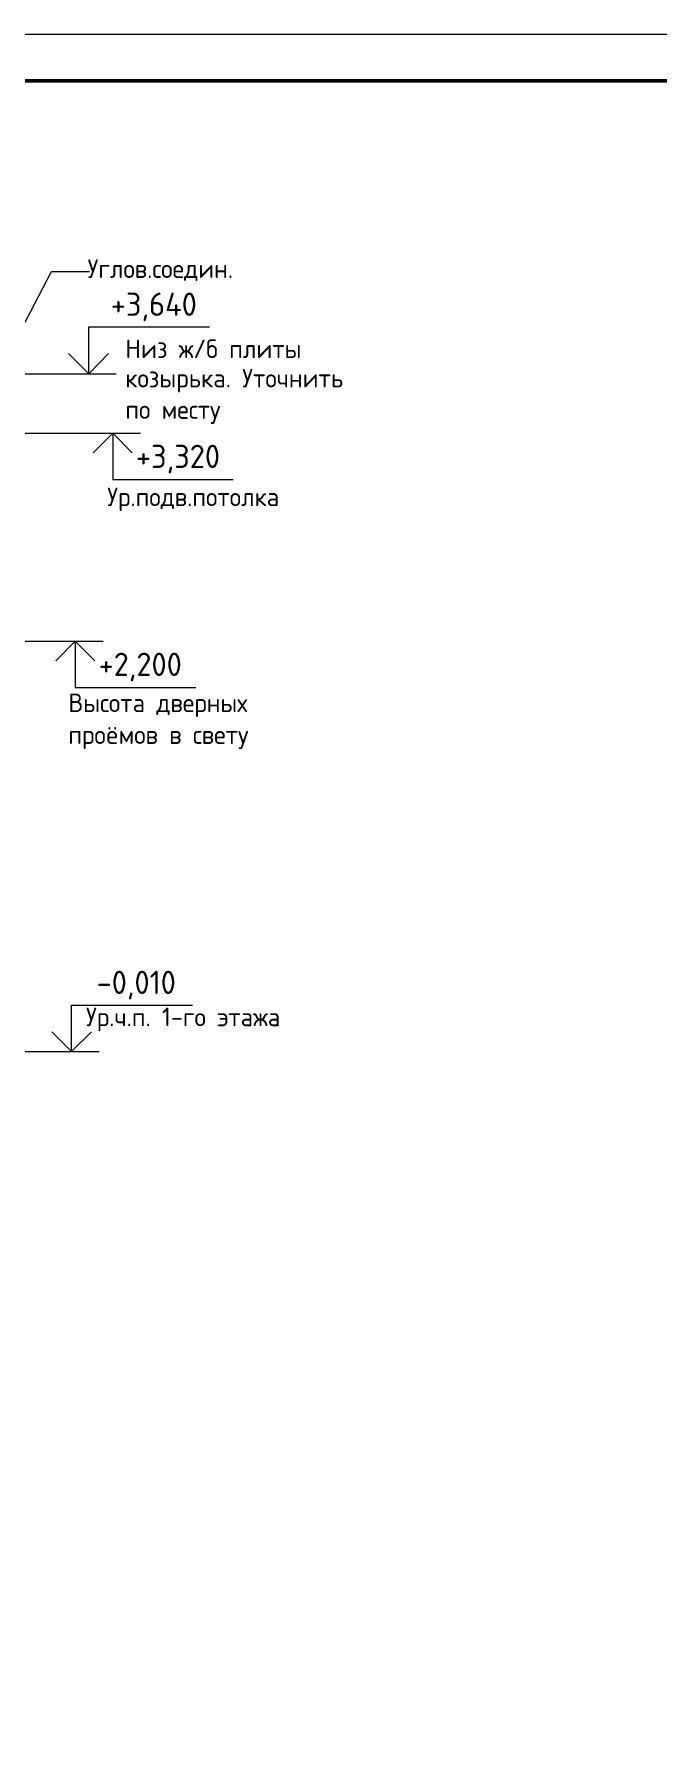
# Model space of a CAD drawing. Header units: millimetres. Extents: x -11345 to 411485, y -9810 to 73012.
# Drawn here: x -2617.3 to -2550.2, y 70287.6 to 70473.2 of the extents above; entities that cross this region are included whole.
import ezdxf

# ---------------------------------------------------------------- set-up
doc = ezdxf.new("R2010")
doc.units = ezdxf.units.MM
for name, color, linetype in [('PDF _Аннотация', 7, 'Continuous'), ('PDF _Основная надпись', 7, 'Continuous'), ('PDF _Отметки', 7, 'Continuous'), ('PDF _Текст', 7, 'Continuous')]:
    doc.layers.add(name, color=color, linetype=linetype)
doc.styles.add('PDF GOST Common', font='GOST_Common.ttf')

msp = doc.modelspace()

# ---------------------------------------------------------------- linework, layer by layer
at = {"layer": 'PDF _Аннотация', "lineweight": 9}
msp.add_lwpolyline([(-2624.59335, 70430.14341), (-2615.44941, 70447.66931), (-2611.3431, 70447.66931)], dxfattribs=at)
at = {"layer": 'PDF _Аннотация', "lineweight": 20}
for points in [[(-2609.31111, 70438.82169), (-2611.42777, 70436.66271), (-2611.42777, 70441.70034), (-2598.43151, 70441.70034)], [(-2611.42777, 70436.66271), (-2613.58675, 70438.82169)], [(-2614.43341, 70436.66271), (-2608.46445, 70436.66271)], [(-2611.8511, 70430.27041), (-2605.8398, 70430.27041)], [(-2608.84545, 70430.27041), (-2610.9621, 70428.15376)], [(-2606.72879, 70428.15376), (-2608.84545, 70430.27041), (-2608.84545, 70425.27511), (-2595.84919, 70425.27511)], [(-2615.87274, 70407.87621), (-2609.86144, 70407.87621)], [(-2612.86709, 70407.87621), (-2614.98374, 70405.75956)], [(-2610.75044, 70405.75956), (-2612.86709, 70407.87621), (-2612.86709, 70402.88091), (-2599.87084, 70402.88091)], [(-2611.13143, 70365.79714), (-2613.29042, 70363.68048), (-2613.29042, 70368.67578), (-2600.25183, 70368.67578)], [(-2613.29042, 70363.68048), (-2615.40707, 70365.79714)], [(-2616.25374, 70363.68048), (-2610.28477, 70363.68048)]]:
    msp.add_lwpolyline(points, dxfattribs=at)
at = {"layer": 'PDF _Основная надпись', "lineweight": 20}
msp.add_lwpolyline([(-2847.51934, 70053.25202), (-2253.58626, 70053.25202), (-2253.58626, 70473.19615), (-2847.51934, 70473.19615)], close=True, dxfattribs=at)
at = {"layer": 'PDF _Основная надпись', "lineweight": 50}
msp.add_lwpolyline([(-2258.58157, 70058.24733), (-2258.58157, 70468.20085), (-2827.53813, 70468.20085), (-2827.53813, 70058.24733)], close=True, dxfattribs=at)
at = {"layer": 'PDF _Отметки', "lineweight": 20}
for points in [[(-2631.02798, 70436.66271), (-2618.53972, 70436.66271), (-2611.42777, 70436.66271)], [(-2621.92637, 70430.27041), (-2613.62909, 70430.27041), (-2608.84545, 70430.27041)], [(-2639.29337, 70407.87621), (-2612.86709, 70407.87621)], [(-2629.75799, 70363.68048), (-2613.29042, 70363.68048)]]:
    msp.add_lwpolyline(points, dxfattribs=at)

# ---------------------------------------------------------------- texts
at = {"layer": 'PDF _Текст', "attachment_point": 4, "style": 'PDF GOST Common'}
for s, insert, char_height in [('Углов.соедин.', (-2611.54516, 70447.8105), 2.0004223), ('+3,640', (-2609.04742, 70443.85173), 2.500513), ('Низ ж/б плиты', (-2607.48104, 70439.34354), 2.0004223), ('козырька. Уточнить', (-2607.48104, 70435.91438), 2.0004223), ('по месту', (-2607.48104, 70432.52761), 2.000422), ('+3,320', (-2606.33798, 70427.46814), 2.500513), ('Ур.подв.потолка', (-2609.42842, 70423.12928), 2.0004223), ('+2,200', (-2610.35979, 70405.07303), 2.500513), ('Высота дверных', (-2613.61957, 70400.94587), 2.0004223), ('проёмов в свету', (-2613.61957, 70397.51673), 2.0004223), ('-0,010', (-2610.57146, 70370.82418), 2.500513), ('Ур.ч.п. 1-го этажа', (-2611.71452, 70367.12037), 2.0004223)]:
    msp.add_mtext(s, dxfattribs=dict(at, insert=insert, char_height=char_height))

doc.saveas('drawing.dxf')
